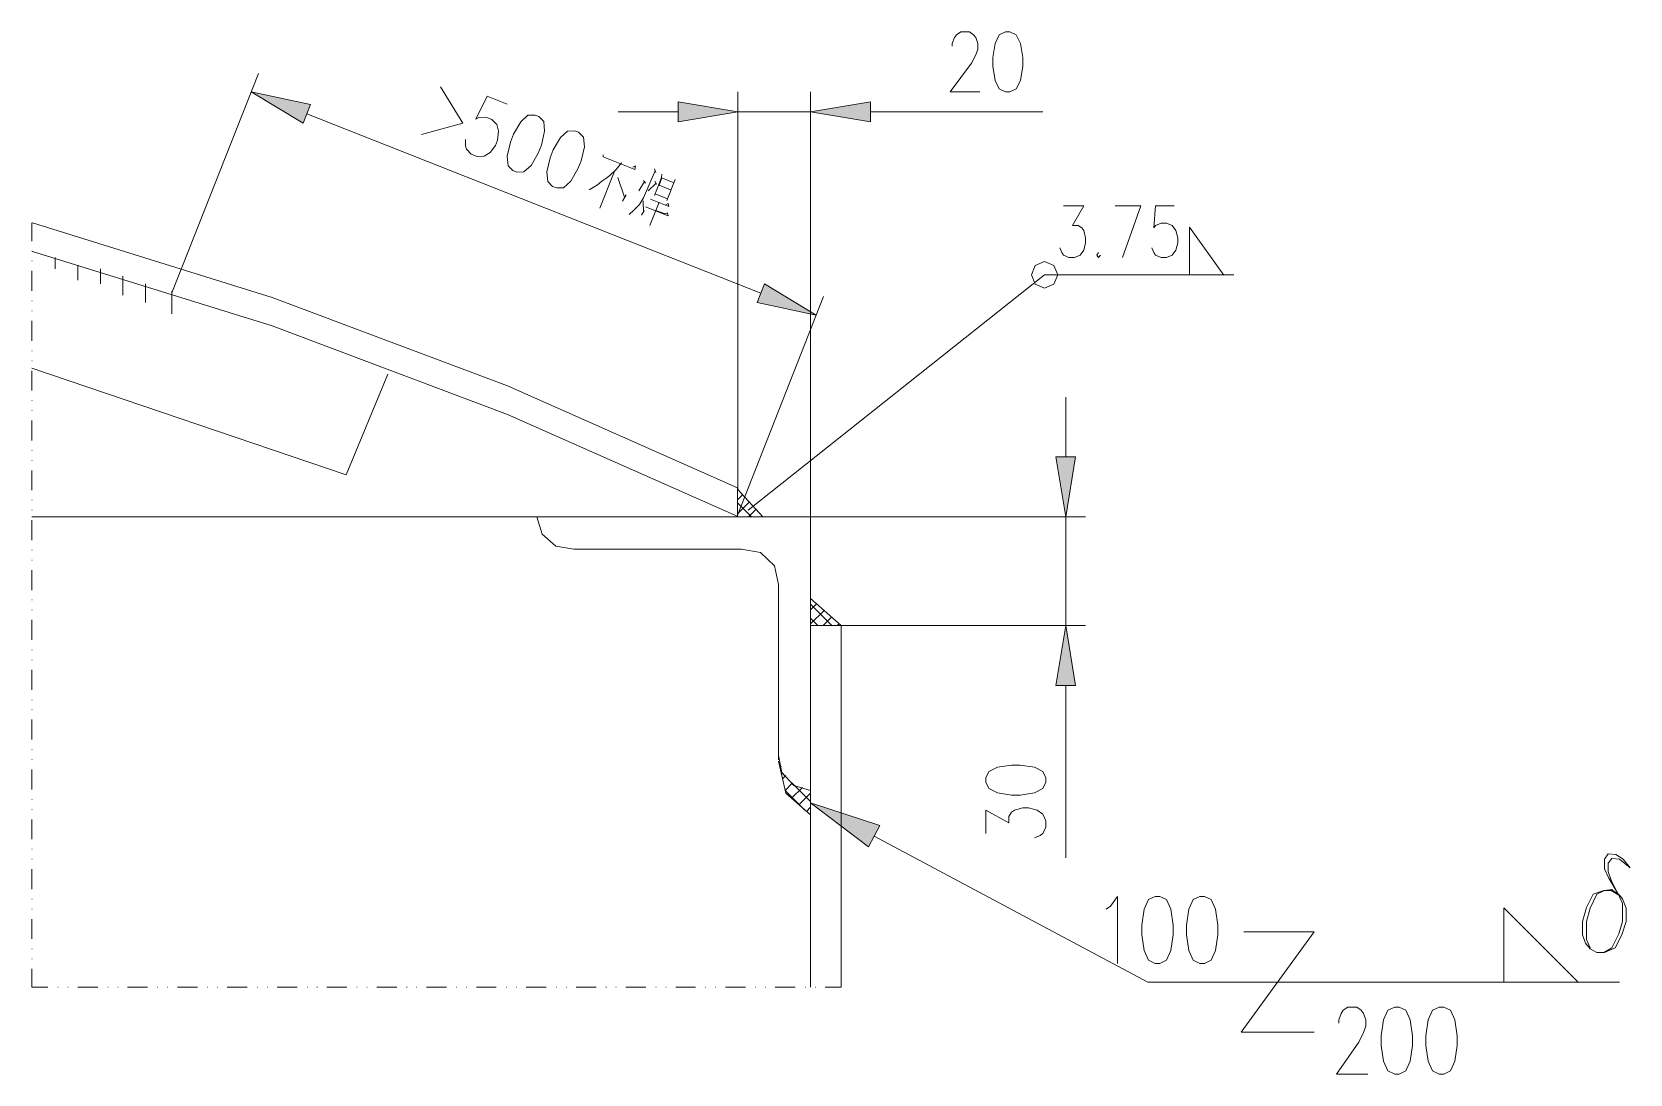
# Model space of a CAD drawing. Header units: millimetres. Extents: x 0 to 829, y 0 to 570.
# Drawn here: x 665.1 to 742, y 376.4 to 426.6 of the extents above; entities that cross this region are included whole.
import ezdxf

# ---------------------------------------------------------------- set-up
doc = ezdxf.new("R2010")
doc.units = ezdxf.units.MM

msp = doc.modelspace()

# ---------------------------------------------------------------- hatches: boundary and pattern name
h = msp.add_hatch(color=0)
h.dxf.hatch_style = 2
h.paths.add_polyline_path([(678.486917, 423.082861), (675.629417, 423.693167), (678.134139, 422.190333)])
h = msp.add_hatch(color=0)
h.dxf.hatch_style = 2
h.paths.add_polyline_path([(696.192833, 423.220444), (699.0715, 422.740667), (696.192833, 422.260889)])
h = msp.add_hatch(color=0)
h.dxf.hatch_style = 2
h.paths.add_polyline_path([(705.456778, 423.220444), (702.578111, 422.740667), (705.456778, 422.260889)])
h = msp.add_hatch(color=0)
h.dxf.hatch_style = 2
h.paths.add_polyline_path([(700.348556, 414.453917), (702.84975, 412.951083), (699.995778, 413.561389)])
h = msp.add_hatch(color=0)
h.dxf.hatch_style = 2
h.paths.add_polyline_path([(714.382056, 406.124833), (714.861833, 403.246167), (715.341611, 406.124833)])
h = msp.add_hatch(color=0)
h.dxf.hatch_style = 2
h.paths.add_polyline_path([(700.267417, 403.233114), (700.254364, 403.246167), (700.267417, 403.259219), (700.280469, 403.246167)])
h = msp.add_hatch(color=0)
h.dxf.hatch_style = 2
h.paths.add_polyline_path([(714.382056, 395.132278), (714.861833, 398.010944), (715.341611, 395.132278)])
h = msp.add_hatch(color=0)
h.dxf.hatch_style = 2
h.paths.add_polyline_path([(705.372111, 387.367639), (705.904806, 388.387167), (702.578111, 389.484306)])

# ---------------------------------------------------------------- linework, layer by layer
at = {"color": 0, "lineweight": 0}
for points in [[(709.400833, 425.8945), (709.400833, 426.032083), (709.503139, 426.30725), (709.605444, 426.444833), (709.810056, 426.578889), (710.222806, 426.578889), (710.427417, 426.444833), (710.529722, 426.30725), (710.632028, 426.032083), (710.632028, 425.756917), (710.529722, 425.48175), (710.325111, 425.072528), (709.295, 423.700222), (710.734333, 423.700222)], [(671.812361, 414.02), (675.982194, 424.585694)], [(684.748722, 423.936583), (685.824694, 422.183278), (683.842083, 421.64)], [(687.959, 423.111083), (687.002972, 423.488556), (686.452639, 422.377306), (686.600806, 422.469028), (686.935944, 422.483139), (687.225222, 422.37025), (687.461583, 422.126833), (687.553306, 421.79875), (687.496861, 421.375417), (687.394556, 421.121417), (687.147611, 420.775694), (686.858333, 420.595778), (686.519667, 420.581667), (686.233917, 420.694556), (685.997556, 420.937972), (685.951694, 421.103778), (685.955222, 421.396583)], [(699.0715, 404.554972), (699.0715, 423.700222)], [(702.578111, 403.246167), (702.578111, 423.700222)], [(678.310528, 422.638361), (700.172167, 414.009417)], [(696.192833, 422.740667), (693.314167, 422.740667)], [(699.0715, 422.740667), (702.578111, 422.740667)], [(705.456778, 422.740667), (713.754111, 422.740667)], [(693.45175, 420.232417), (693.472917, 420.285333), (693.204806, 419.95725), (692.908472, 419.6715), (692.710917, 419.533917), (692.516889, 419.392806), (692.312278, 419.227), (692.097083, 419.092944), (691.913639, 418.980056)], [(692.580389, 420.666333), (692.587444, 420.571083), (694.114972, 419.967833), (694.139667, 420.144222), (694.016194, 420.070139)], [(693.113083, 419.837306), (692.425167, 418.098111)], [(693.289472, 419.583306), (693.606972, 418.62375)], [(695.056889, 419.999583), (695.123917, 419.819667), (695.085111, 419.897278), (694.527722, 418.599056), (694.330167, 418.2745), (694.062056, 418.009917), (693.836278, 417.787667)], [(695.416722, 419.735), (695.402611, 419.583306), (695.053361, 418.701361), (695.085111, 418.7825), (695.688361, 418.542611), (695.656611, 418.461472), (696.058778, 419.481), (695.995278, 419.318722), (695.413194, 419.551556), (695.275611, 419.202306), (695.836528, 418.980056)], [(693.698694, 418.740167), (693.511722, 418.443833)], [(694.53125, 419.435139), (694.619444, 419.304611), (694.580639, 419.382222), (694.309, 418.934194)], [(695.074528, 419.403389), (695.155667, 419.248167), (695.123917, 419.2905), (694.7535, 418.94125)], [(694.513611, 418.450889), (694.524194, 417.889972), (694.555944, 417.967583), (694.432472, 417.770028)], [(694.630028, 418.158083), (695.716583, 417.727694), (695.677778, 417.868806), (695.564889, 417.819417), (695.123917, 417.992278), (695.282667, 418.394444), (694.838167, 417.269083)], [(694.869917, 418.524972), (695.751861, 418.17925), (695.713056, 418.316833), (695.603694, 418.267444)], [(714.756, 418.211), (715.729667, 418.211), (715.196972, 417.262028), (715.465083, 417.262028), (715.641472, 417.145611), (715.729667, 417.025667), (715.821389, 416.672889), (715.821389, 416.433), (715.729667, 416.080222), (715.553278, 415.843861), (715.288694, 415.723917), (715.020583, 415.723917), (714.756, 415.843861), (714.667806, 415.960278), (714.576083, 416.196639)], [(717.239556, 418.211), (718.481333, 418.211), (717.595861, 415.723917)], [(720.079417, 418.211), (719.193944, 418.211), (719.102222, 417.145611), (719.193944, 417.262028), (719.458528, 417.381972), (719.723111, 417.381972), (719.991222, 417.262028), (720.167611, 417.025667), (720.255806, 416.672889), (720.255806, 416.433), (720.167611, 416.080222), (719.991222, 415.843861), (719.723111, 415.723917), (719.458528, 415.723917), (719.193944, 415.843861), (719.102222, 415.960278), (719.014028, 416.196639)], [(665.077833, 417.399611), (665.077833, 416.517667)], [(699.050333, 404.643167), (687.983694, 409.54325), (676.652472, 413.79775), (665.099, 417.392556)], [(720.82025, 417.180889), (722.485361, 414.880778)], [(720.82025, 414.880778), (720.82025, 417.180889)], [(665.077833, 416.037889), (665.095472, 416.037889)], [(699.032694, 403.277917), (687.973111, 408.174472), (676.648944, 412.428972), (665.099, 416.02025)], [(666.199667, 415.727444), (666.199667, 415.184167)], [(716.442278, 415.960278), (716.354083, 415.843861), (716.442278, 415.723917), (716.530472, 415.843861)], [(665.077833, 415.558111), (665.095472, 415.558111)], [(665.077833, 415.078333), (665.077833, 414.118778)], [(667.286222, 415.364083), (667.286222, 414.640889)], [(668.372778, 415.184167), (668.372778, 414.460972)], [(699.572444, 403.560139), (713.845833, 414.891361)], [(713.845833, 414.891361), (722.961611, 414.891361)], [(669.459333, 414.820806), (669.459333, 413.917694)], [(670.545889, 414.460972), (670.545889, 413.554333)], [(671.812361, 414.097611), (671.812361, 413.011056)], [(665.077833, 413.639), (665.095472, 413.639)], [(699.032694, 403.277917), (703.202528, 413.843611)], [(665.077833, 413.159222), (665.095472, 413.159222)], [(665.077833, 412.679444), (665.077833, 411.719889)], [(665.077833, 411.236583), (665.095472, 411.236583)], [(665.077833, 410.756806), (665.095472, 410.756806)], [(680.212, 405.267583), (665.077833, 410.404028)], [(665.077833, 410.277028), (665.077833, 409.317472)], [(682.21225, 410.104167), (680.212, 405.267583)], [(665.077833, 408.837694), (665.095472, 408.837694)], [(714.861833, 406.124833), (714.861833, 409.0035)], [(665.077833, 408.357917), (665.095472, 408.357917)], [(665.077833, 407.878139), (665.077833, 406.918583)], [(665.077833, 406.438806), (665.095472, 406.438806)], [(665.077833, 405.959028), (665.095472, 405.959028)], [(665.077833, 405.47925), (665.077833, 404.519694)], [(699.050333, 404.643167), (699.050333, 403.246167)], [(699.050333, 404.576139), (700.270944, 403.246167)], [(699.050333, 404.064611), (699.297278, 404.308028)], [(665.077833, 404.039917), (665.095472, 404.039917)], [(665.077833, 403.560139), (665.095472, 403.560139)], [(699.050333, 403.38375), (699.621833, 403.95525)], [(699.727667, 403.246167), (699.050333, 403.9235)], [(699.590083, 403.246167), (699.942861, 403.598944)], [(702.578111, 403.246167), (665.077833, 403.246167)], [(665.077833, 403.080361), (665.077833, 402.120806)], [(689.38775, 403.246167), (689.645278, 402.403028), (690.3085, 401.828), (691.176333, 401.693944)], [(702.578111, 403.246167), (715.821389, 403.246167)], [(702.578111, 380.604889), (702.578111, 403.246167)], [(714.861833, 403.246167), (714.861833, 398.010944)], [(665.077833, 401.641028), (665.095472, 401.641028)], [(665.077833, 401.16125), (665.095472, 401.16125)], [(691.176333, 401.693944), (699.254944, 401.693944)], [(701.029417, 399.979444), (700.831861, 400.886083), (700.165111, 401.531667), (699.254944, 401.693944)], [(665.077833, 400.681472), (665.077833, 399.721917)], [(701.029417, 399.979444), (701.029417, 391.544528)], [(665.077833, 399.242139), (665.095472, 399.242139)], [(665.077833, 398.762361), (665.095472, 398.762361)], [(702.578111, 399.206861), (702.578111, 398.010944)], [(702.578111, 398.769417), (702.867389, 399.058694)], [(703.604694, 398.010944), (702.578111, 399.037528)], [(702.578111, 398.092083), (703.227222, 398.741194)], [(665.077833, 398.282583), (665.077833, 397.323028)], [(702.927361, 398.010944), (702.578111, 398.360194)], [(704.045667, 398.010944), (702.578111, 398.010944)], [(702.578111, 398.010944), (703.971583, 398.010944)], [(703.177833, 398.010944), (703.587056, 398.420167)], [(703.855167, 398.010944), (703.946889, 398.099139)], [(704.045667, 398.010944), (715.821389, 398.010944)], [(704.045667, 398.010944), (704.045667, 380.604889)], [(665.077833, 396.84325), (665.095472, 396.84325)], [(665.077833, 396.363472), (665.095472, 396.363472)], [(665.077833, 395.883694), (665.077833, 394.924139)], [(714.861833, 395.132278), (714.861833, 386.834944)], [(665.077833, 394.444361), (665.095472, 394.444361)], [(665.077833, 393.964583), (665.095472, 393.964583)], [(665.077833, 393.484806), (665.077833, 392.52525)], [(665.077833, 392.045472), (665.095472, 392.045472)], [(701.029417, 391.76325), (701.195222, 390.934222), (701.766722, 390.309806), (702.578111, 390.066389)], [(665.077833, 391.562167), (665.095472, 391.562167)], [(665.077833, 391.082389), (665.077833, 390.122833)], [(701.032944, 391.488083), (701.38925, 389.942917), (702.578111, 388.895167)], [(701.1035, 391.184694), (701.156417, 391.241139)], [(701.442167, 390.673167), (701.152889, 390.962444)], [(701.2305, 390.634361), (701.385722, 390.789583)], [(701.3575, 390.0805), (701.696167, 390.422694)], [(701.657361, 389.703028), (702.179472, 390.225139)], [(702.578111, 389.537222), (701.692639, 390.422694)], [(665.077833, 389.643056), (665.095472, 389.643056)], [(702.271194, 389.163278), (701.3575, 390.0805)], [(702.017194, 389.385528), (702.578111, 389.946444)], [(665.077833, 389.163278), (665.095472, 389.163278)], [(665.077833, 388.6835), (665.077833, 387.723944)], [(702.380556, 389.068028), (702.578111, 389.269111)], [(711.020083, 388.002639), (711.020083, 389.131528), (712.117222, 388.517694), (712.117222, 388.824611), (712.254806, 389.029222), (712.392389, 389.131528), (712.805139, 389.237361), (713.076778, 389.237361), (713.489528, 389.131528), (713.764694, 388.926917), (713.89875, 388.62), (713.89875, 388.309556), (713.764694, 388.002639), (713.627111, 387.900333), (713.351944, 387.798028)], [(665.077833, 387.244167), (665.095472, 387.244167)], [(705.636694, 387.879167), (718.809417, 380.851833)], [(665.077833, 386.764389), (665.095472, 386.764389)], [(665.077833, 386.284611), (665.077833, 385.325056)], [(665.077833, 384.845278), (665.095472, 384.845278)], [(716.809167, 384.361972), (717.024361, 384.513667), (717.348917, 384.975806), (717.348917, 381.751417)], [(740.117194, 382.499306), (739.937278, 382.905), (739.937278, 383.769306), (740.117194, 384.404306), (740.445278, 385.081639), (740.808639, 385.265083), (741.168472, 385.310944), (741.207278, 385.265083), (741.531833, 385.039306), (741.676472, 384.855861), (741.859917, 384.404306), (741.859917, 383.769306), (741.641194, 383.134306), (741.316639, 382.499306), (740.808639, 382.273528)], [(665.077833, 384.3655), (665.095472, 384.3655)], [(735.965, 384.421944), (739.535111, 380.851833)], [(735.965, 384.421944), (735.965, 380.851833)], [(665.077833, 383.885722), (665.077833, 382.926167)], [(726.821, 383.264833), (723.314389, 378.438833)], [(723.437861, 383.264833), (726.821, 383.264833)], [(665.077833, 382.446389), (665.095472, 382.446389)], [(665.077833, 381.966611), (665.095472, 381.966611)], [(665.077833, 381.486833), (665.077833, 380.604889)], [(665.077833, 380.604889), (665.846889, 380.604889)], [(666.326667, 380.604889), (666.344306, 380.604889)], [(666.806444, 380.604889), (666.824083, 380.604889)], [(667.286222, 380.604889), (668.245778, 380.604889)], [(668.725556, 380.604889), (668.743194, 380.604889)], [(669.205333, 380.604889), (669.222972, 380.604889)], [(669.685111, 380.604889), (670.644667, 380.604889)], [(671.124444, 380.604889), (671.142083, 380.604889)], [(671.604222, 380.604889), (671.621861, 380.604889)], [(672.084, 380.604889), (673.047083, 380.604889)], [(673.526861, 380.604889), (673.5445, 380.604889)], [(674.006639, 380.604889), (674.024278, 380.604889)], [(674.486417, 380.604889), (675.445972, 380.604889)], [(675.92575, 380.604889), (675.943389, 380.604889)], [(676.405528, 380.604889), (676.423167, 380.604889)], [(676.885306, 380.604889), (677.844861, 380.604889)], [(678.324639, 380.604889), (678.342278, 380.604889)], [(678.804417, 380.604889), (678.822056, 380.604889)], [(679.284194, 380.604889), (680.24375, 380.604889)], [(680.723528, 380.604889), (680.741167, 380.604889)], [(681.203306, 380.604889), (681.220944, 380.604889)], [(681.683083, 380.604889), (682.642639, 380.604889)], [(683.122417, 380.604889), (683.140056, 380.604889)], [(683.602194, 380.604889), (683.619833, 380.604889)], [(684.081972, 380.604889), (685.041528, 380.604889)], [(685.521306, 380.604889), (685.538944, 380.604889)], [(686.001083, 380.604889), (686.018722, 380.604889)], [(686.480861, 380.604889), (687.440417, 380.604889)], [(687.920194, 380.604889), (687.937833, 380.604889)], [(688.399972, 380.604889), (688.417611, 380.604889)], [(688.87975, 380.604889), (689.839306, 380.604889)], [(690.319083, 380.604889), (690.336722, 380.604889)], [(690.798861, 380.604889), (690.8165, 380.604889)], [(691.278639, 380.604889), (692.241722, 380.604889)], [(692.7215, 380.604889), (692.739139, 380.604889)], [(693.201278, 380.604889), (693.218917, 380.604889)], [(693.681056, 380.604889), (694.640611, 380.604889)], [(695.120389, 380.604889), (695.138028, 380.604889)], [(695.600167, 380.604889), (695.617806, 380.604889)], [(696.079944, 380.604889), (697.0395, 380.604889)], [(697.519278, 380.604889), (697.536917, 380.604889)], [(697.999056, 380.604889), (698.016694, 380.604889)], [(698.478833, 380.604889), (699.438389, 380.604889)], [(699.918167, 380.604889), (699.935806, 380.604889)], [(700.397944, 380.604889), (700.415583, 380.604889)], [(700.877722, 380.604889), (701.837278, 380.604889)], [(702.317056, 380.604889), (702.334694, 380.604889)], [(702.796833, 380.604889), (702.814472, 380.604889)], [(703.276611, 380.604889), (704.045667, 380.604889)], [(718.809417, 380.851833), (741.538889, 380.851833)], [(728.016917, 378.883333), (728.016917, 379.038556), (728.126278, 379.345472), (728.232111, 379.497167), (728.447306, 379.652389), (728.877694, 379.652389), (729.092889, 379.497167), (729.198722, 379.345472), (729.308083, 379.038556), (729.308083, 378.731639), (729.198722, 378.424722), (728.983528, 377.962583), (727.911083, 376.428), (729.413917, 376.428)], [(723.314389, 378.438833), (726.821, 378.438833)]]:
    msp.add_lwpolyline(points, dxfattribs=at)
for points in [[(711.969056, 426.578889), (711.662139, 426.444833), (711.457528, 426.032083), (711.351694, 425.347694), (711.351694, 424.934944), (711.457528, 424.250556), (711.662139, 423.837806), (711.969056, 423.700222), (712.177194, 423.700222), (712.484111, 423.837806), (712.688722, 424.250556), (712.791028, 424.934944), (712.791028, 425.347694), (712.688722, 426.032083), (712.484111, 426.444833), (712.177194, 426.578889)], [(678.486917, 423.082861), (675.629417, 423.693167), (678.134139, 422.190333)], [(689.299556, 422.581917), (688.960889, 422.567806), (688.618694, 422.260889), (688.272972, 421.661167), (688.121278, 421.276639), (687.966056, 420.602833), (688.004861, 420.144222), (688.241222, 419.904333), (688.431722, 419.826722), (688.770389, 419.840833), (689.112583, 420.151278), (689.458306, 420.751), (689.61, 421.132), (689.765222, 421.805806), (689.726417, 422.264417), (689.490056, 422.507833)], [(696.192833, 423.220444), (699.0715, 422.740667), (696.192833, 422.260889)], [(705.456778, 423.220444), (702.578111, 422.740667), (705.456778, 422.260889)], [(691.211611, 421.826972), (690.872944, 421.812861), (690.53075, 421.505944), (690.185028, 420.906222), (690.033333, 420.521694), (689.878111, 419.847889), (689.916917, 419.389278), (690.153278, 419.149389), (690.347306, 419.071778), (690.682444, 419.085889), (691.024639, 419.396333), (691.373889, 419.996056), (691.522056, 420.377056), (691.680806, 421.050861), (691.638472, 421.509472), (691.402111, 421.752889)], [(713.210833, 414.891361), (713.397806, 415.339389), (713.845833, 415.526361), (714.293861, 415.339389), (714.477306, 414.891361), (714.293861, 414.443333), (713.845833, 414.256361), (713.397806, 414.443333)], [(700.348556, 414.453917), (702.84975, 412.951083), (699.995778, 413.561389)], [(714.382056, 406.124833), (714.861833, 403.246167), (715.341611, 406.124833)], [(702.578111, 399.316222), (702.578111, 398.010944), (704.045667, 398.010944)], [(714.382056, 395.132278), (714.861833, 398.010944), (715.341611, 395.132278)], [(711.020083, 390.468556), (711.157667, 390.161639), (711.570417, 389.957028), (712.254806, 389.854722), (712.667556, 389.854722), (713.351944, 389.957028), (713.764694, 390.161639), (713.89875, 390.468556), (713.89875, 390.676694), (713.764694, 390.983611), (713.351944, 391.188222), (712.667556, 391.294056), (712.254806, 391.294056), (711.570417, 391.188222), (711.157667, 390.983611), (711.020083, 390.676694)], [(705.372111, 387.367639), (705.904806, 388.387167), (702.578111, 389.484306)], [(740.445278, 382.273528), (740.117194, 382.453444), (739.902, 382.725083), (739.753833, 383.134306), (739.753833, 383.769306), (739.937278, 384.446639), (740.261833, 385.081639), (740.769833, 385.265083), (741.133194, 385.265083), (741.496556, 385.039306), (741.023833, 385.854222), (740.808639, 386.305778), (740.808639, 386.760861), (740.988556, 387.0325), (741.351917, 386.986639), (741.715278, 386.760861), (742.039833, 386.351639), (741.531833, 386.760861), (741.168472, 386.806722), (740.988556, 386.580944), (740.988556, 386.171722), (741.133194, 385.7625), (741.531833, 384.947583), (741.676472, 384.630083), (741.676472, 383.769306), (741.496556, 383.180167), (741.168472, 382.499306), (740.769833, 382.273528)], [(719.176306, 384.975806), (718.85175, 384.820583), (718.636556, 384.361972), (718.530722, 383.592917), (718.530722, 383.134306), (718.636556, 382.36525), (718.85175, 381.903111), (719.176306, 381.751417), (719.3915, 381.751417), (719.712528, 381.903111), (719.927722, 382.36525), (720.037083, 383.134306), (720.037083, 383.592917), (719.927722, 384.361972), (719.712528, 384.820583), (719.3915, 384.975806)], [(721.324722, 384.975806), (721.003694, 384.820583), (720.7885, 384.361972), (720.679139, 383.592917), (720.679139, 383.134306), (720.7885, 382.36525), (721.003694, 381.903111), (721.324722, 381.751417), (721.539917, 381.751417), (721.864472, 381.903111), (722.079667, 382.36525), (722.1855, 383.134306), (722.1855, 383.592917), (722.079667, 384.361972), (721.864472, 384.820583), (721.539917, 384.975806)], [(730.705083, 379.652389), (730.380528, 379.497167), (730.168861, 379.038556), (730.0595, 378.2695), (730.0595, 377.807361), (730.168861, 377.041833), (730.380528, 376.579694), (730.705083, 376.428), (730.920278, 376.428), (731.241306, 376.579694), (731.4565, 377.041833), (731.565861, 377.807361), (731.565861, 378.2695), (731.4565, 379.038556), (731.241306, 379.497167), (730.920278, 379.652389)], [(732.8535, 379.652389), (732.532472, 379.497167), (732.317278, 379.038556), (732.207917, 378.2695), (732.207917, 377.807361), (732.317278, 377.041833), (732.532472, 376.579694), (732.8535, 376.428), (733.068694, 376.428), (733.39325, 376.579694), (733.608444, 377.041833), (733.714278, 377.807361), (733.714278, 378.2695), (733.608444, 379.038556), (733.39325, 379.497167), (733.068694, 379.652389)]]:
    msp.add_lwpolyline(points, close=True, dxfattribs=at)

doc.saveas('drawing.dxf')
